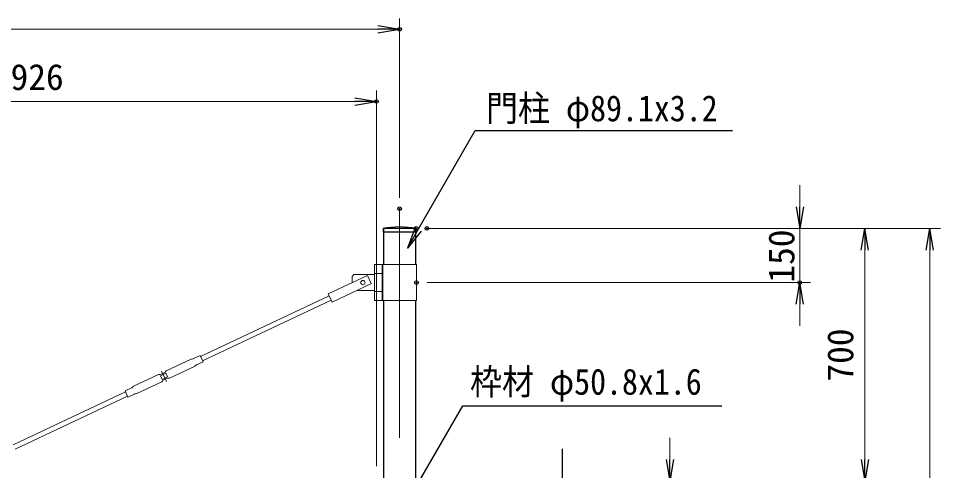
# Model space of a CAD drawing. Units: millimetres, scale not verified. Extents: x -6300 to 6300, y -4455 to 4455.
# Drawn here: x -1512 to 1043, y -74 to 1178 of the extents above; entities that cross this region are included whole.
import ezdxf
from ezdxf.enums import TextEntityAlignment as Align

# ---------------------------------------------------------------- set-up
doc = ezdxf.new("R2010")
doc.units = ezdxf.units.MM
doc.header["$LTSCALE"] = 20
doc.header["$PDMODE"] = 32
doc.header["$PDSIZE"] = 10
doc.linetypes.add('USER1', pattern=[50.8, 31.75, -6.35, 6.35, -6.35])
for name, color, linetype, lineweight in [('0-1_D-STR-TXT', 7, 'Continuous', 25), ('0-2_D-STR3', 3, 'Continuous', 13), ('0-3_D-STR1', 1, 'Continuous', 25), ('0-4_D-BMK', 2, 'USER1', 13), ('0-5_D-STR-DIM', 7, 'Continuous', 13), ('0-7_D-BGD', 7, 'Continuous', 25), ('0-E_1部材', 7, 'Continuous', 25)]:
    doc.layers.add(name, color=color, linetype=linetype, lineweight=lineweight)
doc.layers.add('0-9_0', color=7, linetype='Continuous')
doc.layers.add('0-A_Defpoints', color=7, linetype='Continuous')
doc.styles.add('ＭＳ ゴシック', font='')
doc.styles.get('ＭＳ ゴシック').set_extended_font_data('MS Gothic')

# ---------------------------------------------------------------- blocks, each defined once
blk = doc.blocks.new('_Open')
at = {"layer": '0-9_0'}
blk.add_line((-20, 3.333), (0, 0), dxfattribs=at)
blk.add_lwpolyline([(-20, -3.333), (0, 0), (-20, 0)], dxfattribs=at)
blk = doc.blocks.new('MLeader1')
at = {"layer": '0-E_1部材'}
blk.add_line((-395.67, 588.49), (-434.33, 541.53), dxfattribs=at)
for points in [[(-404.33, 593.49), (-246.4, 867.04), (455.47, 867.04), (466.27, 867.04)], [(-412.99, 598.49), (-434.33, 541.53), (-404.33, 593.49)]]:
    blk.add_lwpolyline(points, dxfattribs=at)
blk = doc.blocks.new('MLeader2')
at = {"layer": '0-E_1部材'}
blk.add_line((-501.77, -298.38), (-540.43, -345.34), dxfattribs=at)
for points in [[(-510.43, -293.38), (-280.56, 104.76), (426.22, 104.76), (437.02, 104.76)], [(-519.09, -288.38), (-540.43, -345.34), (-510.43, -293.38)]]:
    blk.add_lwpolyline(points, dxfattribs=at)

msp = doc.modelspace()

# ---------------------------------------------------------------- linework, layer by layer
at = {"layer": '0-2_D-STR3'}
for p, q in [((-525.38, 496.12), (-525.38, 396.12)), ((-409.04, 496.12), (-525.38, 496.12)), ((-503.78, 496.12), (-503.78, 396.12)), ((-502, 496.12), (-502, 396.12)), ((-455.89, 501.51), (-455.89, 390.87)), ((-409.04, 496.12), (-409.04, 396.12)), ((-544.67, 465.96), (-653.22, 414.79)), ((-587.44, 463.12), (-582.44, 468.12)), ((-587.44, 445.45), (-587.44, 463.12)), ((-582.44, 468.12), (-525.38, 468.12)), ((-534.22, 443.79), (-544.45, 465.5)), ((-502, 471.12), (-525.38, 471.12)), ((-534.01, 443.35), (-642.56, 392.18)), ((-650.66, 409.37), (-1007.05, 241.37)), ((-653.22, 414.79), (-642.56, 392.18)), ((-574.14, 424.12), (-525.38, 424.12)), ((-502, 421.12), (-525.38, 421.12)), ((-645.12, 397.61), (-1001.51, 229.61)), ((-409.04, 396.12), (-525.38, 396.12)), ((-1033.41, 233.92), (-1102.59, 201.31)), ((-1032.2, 234.32), (-1027.42, 235.21)), ((-1026.42, 235.56), (-1008.33, 244.09)), ((-1008.33, 244.09), (-1000.23, 226.9)), ((-1024.01, 214.03), (-1093.21, 181.41)), ((-1023.11, 214.58), (-1019.22, 217.83)), ((-1018.32, 218.37), (-1000.23, 226.9)), ((-1123.4, 191.51), (-1192.59, 158.89)), ((-1120.04, 191.43), (-1123.4, 191.51)), ((-1120.04, 191.43), (-1119.83, 190.98)), ((-1104.45, 198.23), (-1119.83, 190.98)), ((-1102.96, 195.06), (-1118.34, 187.81)), ((-1118.34, 187.81), (-1113.65, 177.86)), ((-1115.06, 200.81), (-1101.62, 172.29)), ((-1096.78, 181.94), (-1112.15, 174.7)), ((-1104.67, 198.68), (-1102.59, 201.31)), ((-1104.67, 198.68), (-1104.45, 198.23)), ((-1193.49, 158.34), (-1197.39, 155.1)), ((-1114.02, 171.61), (-1183.78, 138.73)), ((-1111.94, 174.24), (-1114.02, 171.61)), ((-1112.15, 174.7), (-1111.94, 174.24)), ((-1215.1, 143.3), (-1526.18, -3.3)), ((-1209.55, 131.55), (-1520.64, -15.06)), ((-1190.18, 137.36), (-1208.28, 128.83)), ((-1184.21, 138.64), (-1189.19, 137.71))]:
    msp.add_line(p, q, dxfattribs=at)
for points in [[(-1102.96, 195.06), (-1098.27, 185.11), (-1113.65, 177.86)], [(-1096.78, 181.94), (-1096.56, 181.49), (-1093.21, 181.41)], [(-1198.29, 154.55), (-1216.38, 146.02), (-1208.28, 128.83)]]:
    msp.add_lwpolyline(points, dxfattribs=at)
msp.add_circle((-557.44, 446.12), 6, dxfattribs=at)
for centre, start, end in [((-1031.28, 229.4), 100.63284, 115.23769), ((-1028.55, 240.08), 283.14293, 295.23769), ((-1026.14, 218.55), 295.23769, 307.33245), ((-1016.19, 213.85), 115.23769, 127.33245), ((-1200.42, 159.07), 295.23769, 307.33245), ((-1190.46, 154.37), 115.23769, 127.33245), ((-1188.05, 132.84), 103.14293, 115.23769), ((-1185.35, 143.51), 283.14293, 295.23769)]:
    msp.add_arc(centre, 5, start, end, dxfattribs=at)
at = {"layer": '0-3_D-STR1'}
for p, q in [((-410.14, 596.12), (-501.64, 596.12)), ((-501.64, 596.12), (-501.64, 586.12)), ((-500.44, 596.12), (-500.44, 496.12)), ((-411.34, 596.12), (-411.34, 496.12)), ((-410.14, 596.12), (-410.14, 586.12)), ((-410.14, 586.12), (-501.64, 586.12)), ((-500.44, 396.12), (-500.44, -112.29)), ((-411.34, 396.12), (-411.34, -112.29))]:
    msp.add_line(p, q, dxfattribs=at)
msp.add_arc((-455.89, 336.49), 263.63, 80.00648, 99.99352, dxfattribs=at)
at = {"layer": '0-4_D-BMK'}
msp.add_line((-455.89, 650.76), (-455.89, -2459.86), dxfattribs=at)
at = {"layer": '0-5_D-STR-DIM'}
for p, q in [((-455.89, 680.76), (-455.89, 1177.71)), ((-4395.89, 1147.71), (-515.89, 1147.71)), ((-519.89, -61.94), (-519.89, 977.71)), ((-2385.89, 947.71), (-579.89, 947.71)), ((652.64, 656.12), (652.64, 716.12)), ((-380.14, 596.12), (682.64, 596.12)), ((-350.14, 596.12), (862.64, 596.12)), ((-350.14, 596.12), (1042.64, 596.12)), ((652.64, 596.12), (652.64, 446.12)), ((832.64, 536.12), (832.64, -43.88)), ((1012.64, 536.12), (1012.64, -2343.88)), ((-379.04, 446.12), (682.64, 446.12)), ((652.64, 386.12), (652.64, 326.12)), ((292.64, -43.88), (292.64, 16.12))]:
    msp.add_line(p, q, dxfattribs=at)
at = {"layer": '0-7_D-BGD'}
msp.add_lwpolyline([(-5.62, -14.61), (-5.62, -956.38), (-47.6, -967.63), (36.37, -990.13), (-5.62, -1001.38), (-5.62, -2027.99)], dxfattribs=at)
at = {"layer": '0-A_Defpoints'}
for p in [(-455.89, 1147.71), (-519.89, 947.71), (-455.89, 650.76), (-410.14, 596.12), (-380.14, 596.12), (-409.04, 446.12), (652.64, 446.12)]:
    msp.add_point(p, dxfattribs=at)

# ---------------------------------------------------------------- block references
at = {"layer": '0-5_D-STR-DIM', "xscale": 3, "yscale": 3}
for p in [(-455.89, 1147.71), (-519.89, 947.71)]:
    msp.add_blockref('_Open', p, dxfattribs=at)
for p, rotation in [((652.64, 596.12), 270), ((832.64, 596.12), 90), ((1012.64, 596.12), 90), ((652.64, 446.12), 90), ((292.64, -103.88), 270), ((832.64, -103.88), 270)]:
    msp.add_blockref('_Open', p, dxfattribs=dict(at, rotation=rotation))
at = {"layer": '0-E_1部材'}
for name in ['MLeader1', 'MLeader2']:
    msp.add_blockref(name, (0, 0), dxfattribs=at)

# ---------------------------------------------------------------- texts
at = {"layer": '0-1_D-STR-TXT', "style": 'ＭＳ ゴシック', "width": 0.9}
for s, p in [('門柱 φ89.1x3.2', (-216.56, 871.25)), ('枠材 φ50.8x1.6', (-260.65, 114.04))]:
    msp.add_text(s, height=72.14, dxfattribs=at).set_placement(p, align=Align.BOTTOM_LEFT)
at = {"layer": '0-5_D-STR-DIM', "style": 'ＭＳ ゴシック'}
msp.add_text('1926', height=72.14, dxfattribs=at).set_placement((-1582.45, 957.84), align=Align.BOTTOM_LEFT)
for s, p in [('150', (659.46, 445.99)), ('700', (822.52, 171.87))]:
    msp.add_text(s, height=72.14, rotation=90, dxfattribs=at).set_placement(p, align=Align.BOTTOM_LEFT)

doc.saveas('drawing.dxf')
